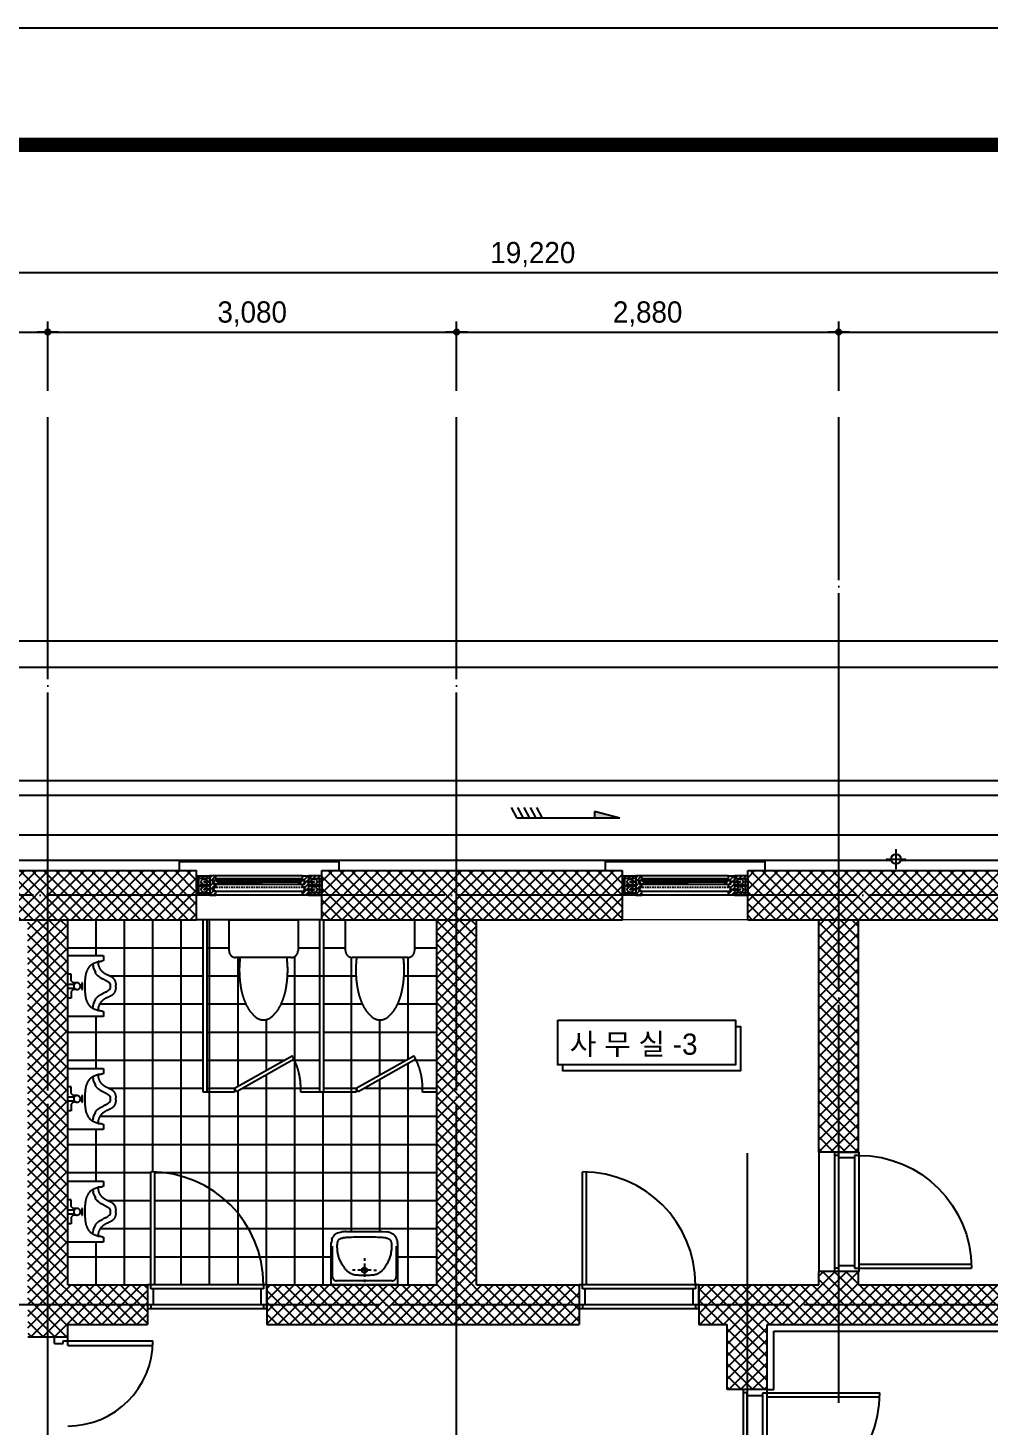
# Model space of a CAD drawing. Extents: x 25324 to 58964, y -129942 to -106182.
# Drawn here: x 39065 to 46308, y -116716 to -106182 of the extents above; entities that cross this region are included whole.
import ezdxf

# ---------------------------------------------------------------- set-up
doc = ezdxf.new("R2010")
doc.units = 0
doc.header["$LTSCALE"] = 50
doc.header["$MEASUREMENT"] = 0
doc.header["$PDMODE"] = 35
doc.header["$PDSIZE"] = -10
for name, pattern in [('CEN', [62, 60, -1, 0, -1]), ('HID50', [100, 70, -30]), ('HIDDEN', [0.375, 0.25, -0.125])]:
    doc.linetypes.add(name, pattern=pattern)
doc.layers.get('0').update_dxf_attribs({"linetype": 'CONTINUOUS'})
doc.layers.get('DEFPOINTS').update_dxf_attribs({"linetype": 'CONTINUOUS'})
for name, color, linetype in [('4', 4, 'CONTINUOUS'), ('9', 9, 'CONTINUOUS'), ('CEN', 1, 'CEN'), ('COR', 4, 'CONTINUOUS'), ('DIM', 7, 'CONTINUOUS'), ('ele-3', 6, 'CONTINUOUS'), ('h', 5, 'CONTINUOUS'), ('ha', 30, 'CONTINUOUS'), ('HAT', 5, 'CONTINUOUS'), ('HATCH', 5, 'CONTINUOUS'), ('hid', 5, 'HIDDEN'), ('SYM', 7, 'CONTINUOUS'), ('W-1', 3, 'CONTINUOUS'), ('W-2', 2, 'CONTINUOUS'), ('WAL', 3, 'CONTINUOUS'), ('WID', 4, 'CONTINUOUS'), ('점선', 6, 'HID50')]:
    doc.layers.add(name, color=color, linetype=linetype)
doc.layers.add('입면파란선', color=4, linetype='CONTINUOUS', lineweight=20)
doc.styles.add('GHS', font='HYWULM_0.TTF')
doc.styles.add('현창', font='HYWULM_0.TTF')
doc.dimstyles.new('STANDARD$0', dxfattribs={"dimscale": 30, "dimtxt": 3, "dimasz": 1, "dimexe": 2, "dimexo": 5, "dimgap": 0.9, "dimtad": 1, "dimtoh": 1, "dimdec": 4, "dimzin": 0, "dimdsep": 46, "dimlunit": 6, "dimtxsty": 'GHS', "dimblk1": 'DIMDOT', "dimblk2": 'DIMDOT', "dimsah": 1, "dimcen": 0.09, "dimadec": 0, "dimazin": 0, "dimtfac": 1, "dimtdec": 4, "dimtofl": 0, "dimtmove": 2, "dimatfit": 3, "dimldrblk": 'DIMDOT', "dimfxl": 1, "dimtolj": 1, "dimtzin": 0, "dimarcsym": 0})
pattern_1 = [(45, (-46775.362, -37979.21), (-15.715448, 15.715448), [])]
pattern_2 = [(45, (-46720.362, -37979.21), (-15.715448, 15.715448), [])]
pattern_3 = [(45, (-43565.362, -37979.21), (-15.715448, 15.715448), [])]
pattern_4 = [(45, (-43510.362, -37979.21), (-15.715448, 15.715448), [])]
pattern_5 = [(45, (31444.07, 1087852.26), (-44.1941738, 44.1941738), []), (135, (31444.07, 1087852.26), (-44.1941738, -44.1941738), [])]

# ---------------------------------------------------------------- blocks, each defined once
blk = doc.blocks.new('20')
at = {"layer": 'COR', "linetype": 'Continuous', "const_width": 270}
blk.add_lwpolyline([(230424, -2398), (230424, -57398), (308324, -57398), (308324, -2398)], close=True, dxfattribs=at)
at = {"layer": 'HAT'}
blk.add_line((226424, -198), (310524, -198), dxfattribs=at)
blk = doc.blocks.new('AP2-D108')
for p, q in [((25, 90), (25, 940)), ((55, 90), (55, 939)), ((0, 90), (0, -90)), ((25, 90), (0, 90)), ((55, 90), (25, 90)), ((25, 59), (25, 90)), ((45, 59), (25, 59)), ((875, 59), (45, 59)), ((45, -61), (45, 59)), ((875, 90), (55, 90)), ((875, 59), (855, 59)), ((855, 59), (855, -61)), ((900, 90), (875, 90)), ((875, 90), (875, 59)), ((900, -90), (900, 90)), ((0, -90), (25, -90)), ((25, -61), (25, -90)), ((875, -61), (25, -61)), ((25, -90), (875, -90)), ((875, -61), (875, -90)), ((875, -90), (900, -90))]:
    blk.add_line(p, q)
blk.add_arc((25, 90), 850, 0, 90)
blk = doc.blocks.new('DIMDOT')
at = {"linetype": 'Continuous'}
blk.add_line((-2, 0), (2, 0), dxfattribs=at)
for radius in [0.5, 0.25]:
    blk.add_circle((0, 0), radius, dxfattribs=at)
blk = doc.blocks.new('*D12')
at = {"layer": 'DEFPOINTS', "color": 0}
for p in [(52480, -108025), (33260, -109116), (52480, -109116)]:
    blk.add_point(p, dxfattribs=at)
at = {"layer": 'SYM', "color": 211, "lineweight": -2}
for p, q in [((33260, -108916), (33260, -107945)), ((52480, -108916), (52480, -107945)), ((33300, -108025), (52440, -108025))]:
    blk.add_line(p, q, dxfattribs=at)
at = {"layer": 'SYM', "color": 211, "lineweight": -2, "xscale": 40, "yscale": 40, "zscale": 40, "rotation": 180}
blk.add_blockref('DIMDOT', (33260, -108025), dxfattribs=at)
at = {"layer": 'SYM', "color": 211, "lineweight": -2, "xscale": 40, "yscale": 40, "zscale": 40}
blk.add_blockref('DIMDOT', (52480, -108025), dxfattribs=at)
at = {"layer": 'SYM', "color": 0, "insert": (42870, -107889), "char_height": 160, "attachment_point": 5, "style": '현창'}
blk.add_mtext('\\A1;19,220', dxfattribs=at)
blk = doc.blocks.new('*D13')
at = {"layer": 'DEFPOINTS', "color": 0}
for p in [(39215, -108473), (33260, -109116), (39215, -109116)]:
    blk.add_point(p, dxfattribs=at)
at = {"layer": 'SYM', "color": 211, "lineweight": -2}
for p, q in [((33260, -108916), (33260, -108393)), ((39215, -108916), (39215, -108393)), ((33300, -108473), (39175, -108473))]:
    blk.add_line(p, q, dxfattribs=at)
at = {"layer": 'SYM', "color": 211, "lineweight": -2, "xscale": 40, "yscale": 40, "zscale": 40, "rotation": 180}
blk.add_blockref('DIMDOT', (33260, -108473), dxfattribs=at)
at = {"layer": 'SYM', "color": 211, "lineweight": -2, "xscale": 40, "yscale": 40, "zscale": 40}
blk.add_blockref('DIMDOT', (39215, -108473), dxfattribs=at)
at = {"layer": 'SYM', "color": 0, "insert": (36238, -108337), "char_height": 160, "attachment_point": 5, "style": '현창'}
blk.add_mtext('\\A1;5,955', dxfattribs=at)
blk = doc.blocks.new('*D14')
at = {"layer": 'DEFPOINTS', "color": 0}
for p in [(42295, -108473), (39215, -109116), (42295, -109116)]:
    blk.add_point(p, dxfattribs=at)
at = {"layer": 'SYM', "color": 211, "lineweight": -2}
for p, q in [((39215, -108916), (39215, -108393)), ((42295, -108916), (42295, -108393)), ((39255, -108473), (42255, -108473))]:
    blk.add_line(p, q, dxfattribs=at)
at = {"layer": 'SYM', "color": 211, "lineweight": -2, "xscale": 40, "yscale": 40, "zscale": 40, "rotation": 180}
blk.add_blockref('DIMDOT', (39215, -108473), dxfattribs=at)
at = {"layer": 'SYM', "color": 211, "lineweight": -2, "xscale": 40, "yscale": 40, "zscale": 40}
blk.add_blockref('DIMDOT', (42295, -108473), dxfattribs=at)
at = {"layer": 'SYM', "color": 0, "insert": (40755, -108337), "char_height": 160, "attachment_point": 5, "style": '현창'}
blk.add_mtext('\\A1;3,080', dxfattribs=at)
blk = doc.blocks.new('*D15')
at = {"layer": 'DEFPOINTS', "color": 0}
for p in [(45175, -108473), (42295, -109116), (45175, -109116)]:
    blk.add_point(p, dxfattribs=at)
at = {"layer": 'SYM', "color": 211, "lineweight": -2}
for p, q in [((42295, -108916), (42295, -108393)), ((45175, -108916), (45175, -108393)), ((42335, -108473), (45135, -108473))]:
    blk.add_line(p, q, dxfattribs=at)
at = {"layer": 'SYM', "color": 211, "lineweight": -2, "xscale": 40, "yscale": 40, "zscale": 40, "rotation": 180}
blk.add_blockref('DIMDOT', (42295, -108473), dxfattribs=at)
at = {"layer": 'SYM', "color": 211, "lineweight": -2, "xscale": 40, "yscale": 40, "zscale": 40}
blk.add_blockref('DIMDOT', (45175, -108473), dxfattribs=at)
at = {"layer": 'SYM', "color": 0, "insert": (43735, -108337), "char_height": 160, "attachment_point": 5, "style": '현창'}
blk.add_mtext('\\A1;2,880', dxfattribs=at)
blk = doc.blocks.new('*D16')
at = {"layer": 'DEFPOINTS', "color": 0}
for p in [(49435, -108473), (45175, -109116), (49435, -109116)]:
    blk.add_point(p, dxfattribs=at)
at = {"layer": 'SYM', "color": 211, "lineweight": -2}
for p, q in [((45175, -108916), (45175, -108393)), ((49435, -108916), (49435, -108393)), ((45215, -108473), (49395, -108473))]:
    blk.add_line(p, q, dxfattribs=at)
at = {"layer": 'SYM', "color": 211, "lineweight": -2, "xscale": 40, "yscale": 40, "zscale": 40, "rotation": 180}
blk.add_blockref('DIMDOT', (45175, -108473), dxfattribs=at)
at = {"layer": 'SYM', "color": 211, "lineweight": -2, "xscale": 40, "yscale": 40, "zscale": 40}
blk.add_blockref('DIMDOT', (49435, -108473), dxfattribs=at)
at = {"layer": 'SYM', "color": 0, "insert": (47305, -108337), "char_height": 160, "attachment_point": 5, "style": '현창'}
blk.add_mtext('\\A1;4,260', dxfattribs=at)
blk = doc.blocks.new('화살표')
at = {"layer": 'COR'}
blk.add_hatch(color=256, dxfattribs=at).paths.add_polyline_path([(8, 2), (246, 2), (246, 64)])
for p, q in [((8, 2), (246, 64)), ((8, 2), (977, 2)), ((246, 64), (246, 2)), ((737, 2), (789, 100)), ((797, 2), (849, 100)), ((857, 2), (909, 100)), ((917, 2), (969, 100)), ((977, 2), (1029, 100))]:
    blk.add_line(p, q, dxfattribs=at)
blk = doc.blocks.new('배수로화살표')
at = {"layer": 'DIM', "xscale": -1.600000000005821, "yscale": 1.600000000005821, "zscale": 1.6}
blk.add_blockref('화살표', (-6804, 3761), dxfattribs=at)
blk = doc.blocks.new('AP2-T208')
for p, q in [((-90, -25), (-90, 0)), ((-15, 0), (-15, -50)), ((15, 0), (15, -50)), ((90, -25), (90, 0)), ((-40, -25), (-90, -25)), ((-25, -40), (-40, -25)), ((-25, -65), (-25, -40)), ((-25, -105), (25, -105)), ((-25, -110), (-25, -105)), ((-10, -95), (-10, -105)), ((10, -95), (10, -105)), ((25, -40), (40, -25)), ((25, -65), (25, -40)), ((25, -105), (25, -110)), ((40, -25), (90, -25)), ((25, -110), (-25, -110))]:
    blk.add_line(p, q)
blk.add_lwpolyline([(0, 0), (-110, 0), (-230, 0), (-230, -135), (-230, -265, 0.198912), (-225, -270), (-215, -270), (-195, -270, 0.198912), (-190, -265, 0.157252), (-185, -230, -0.337547), (-80, -310, 0.389909), (0, -360, 0.389909), (80, -310, -0.337547), (185, -230, 0.157252), (190, -265, 0.198912), (195, -270), (215, -270), (225, -270, 0.198912), (230, -265), (230, -135), (230, 0), (110, 0)], format="xyb", close=True)
for points in [[(-185, -230, -0.019564), (-170, -190, -0.037775), (-155, -170, -0.078156), (-100, -140, -0.008472), (-75, -135, -0.029725), (0, -130, -0.029725), (75, -135, -0.008472), (100, -140, -0.078156), (155, -170, -0.037775), (170, -190, -0.019564), (185, -230, 0.157252)], [(-170, -190), (-149, -192, -0.042834), (-135, -195), (-102, -208, -0.069019), (-90, -215), (-76, -229, -0.043799), (-65, -245), (-56, -263, 0.020072), (-45, -285), (-35, -302, 0.027483), (-25, -315), (-18, -319, 0.080612), (0, -320)], [(170, -190), (149, -192, 0.042834), (135, -195), (102, -208, 0.069019), (90, -215), (76, -229, 0.043799), (65, -245), (56, -263, -0.020072), (45, -285), (35, -302, -0.027483), (25, -315), (18, -319, -0.080612), (0, -320)]]:
    blk.add_lwpolyline(points, format="xyb")
blk.add_circle((0, -70), 25)
blk = doc.blocks.new('AP2-T103')
for p, q in [((10, -290), (10, -60)), ((40, -30), (460, -30)), ((250, -40), (250, -20)), ((250, -160), (250, -60)), ((490, -60), (490, -290)), ((180, -110), (160, -110)), ((200, -110), (300, -110)), ((250, -200), (250, -180)), ((320, -110), (340, -110))]:
    blk.add_line(p, q)
blk.add_lwpolyline([(0, 0), (250, 0), (500, 0), (500, -200), (500, -310), (499, -319, -0.017137), (495, -340), (490, -355, -0.051673), (480, -370), (468, -381, -0.068121), (450, -390), (419, -398, -0.041311), (390, -400), (250, -400), (110, -400), (81, -398, -0.037715), (50, -390), (32, -381, -0.078319), (20, -370), (10, -355, -0.057553), (5, -340), (1, -319, -0.041311), (0, -310), (0, -200)], format="xyb", close=True)
blk.add_lwpolyline([(127, -358), (116, -358), (107, -357), (99, -356), (93, -355), (87, -354), (82, -352), (78, -351), (74, -350), (71, -349), (68, -347), (65, -346), (63, -345), (61, -344), (60, -342), (58, -341), (57, -339), (55, -338), (54, -336), (54, -334), (53, -332), (52, -331), (51, -329), (51, -327), (50, -325), (49, -323), (49, -321), (48, -319), (48, -317), (47, -315), (47, -313), (46, -311), (46, -309), (46, -307), (45, -305), (45, -302), (45, -299), (45, -296), (45, -292), (46, -288), (46, -283), (46, -278), (47, -272), (47, -266), (48, -259), (49, -252), (50, -245), (51, -237), (52, -230), (54, -222), (56, -215), (58, -208), (61, -200), (63, -192), (66, -185), (70, -178), (73, -170), (77, -163), (81, -155), (86, -148), (90, -141), (95, -134), (99, -128), (103, -122), (107, -117), (111, -112), (115, -108), (119, -104), (122, -101), (126, -98), (129, -95), (133, -93), (137, -90), (141, -88), (145, -85), (149, -83), (154, -80), (159, -78), (164, -76), (171, -75), (178, -73), (185, -72), (193, -71), (202, -71), (211, -70), (220, -70), (230, -70), (240, -70), (250, -70), (260, -70), (270, -70), (280, -70), (289, -70), (298, -71), (307, -71), (315, -72), (322, -73), (329, -75), (336, -76), (341, -78), (346, -80), (351, -83), (355, -85), (359, -88), (363, -90), (367, -93), (371, -95), (374, -98), (378, -101), (381, -104), (385, -108), (389, -112), (392, -117), (397, -122), (401, -128), (405, -134), (410, -141), (414, -148), (419, -155), (423, -163), (427, -170), (430, -178), (434, -185), (437, -192), (439, -200), (442, -207), (444, -214), (446, -220), (448, -227), (449, -233), (450, -239), (451, -244), (452, -250), (453, -255), (453, -260), (454, -265), (454, -270), (454, -275), (455, -280), (455, -285), (455, -289), (455, -294), (455, -298), (454, -302), (454, -306), (454, -309), (453, -312), (453, -315), (452, -317), (452, -319), (451, -321), (451, -323), (450, -325), (449, -327), (449, -329), (448, -331), (447, -332), (446, -334), (446, -336), (445, -338), (443, -339), (442, -341), (440, -342), (439, -344), (437, -345), (435, -346), (432, -347), (429, -349), (426, -350), (422, -351), (418, -352), (413, -354), (407, -355), (401, -356), (393, -357), (384, -358), (373, -358), (361, -359), (348, -359), (333, -360), (318, -360), (302, -360), (285, -360), (267, -360), (250, -360), (233, -360), (215, -360), (198, -360), (182, -360), (167, -360), (152, -359), (139, -359)], close=True)
blk.add_circle((250, -110), 20)
for centre, start, end in [((40, -60), 90, 180), ((460, -60), 0, 90)]:
    blk.add_arc(centre, 30, start, end)

msp = doc.modelspace()

# ---------------------------------------------------------------- hatches: boundary and pattern name
at = {"layer": '9'}
h = msp.add_hatch(dxfattribs=at)
h.set_pattern_fill('ANSI31', color=256, scale=7, angle=360, style=0)
h.set_pattern_definition([(45, (-46775.362, -37995.517), (-15.715448, 15.715448), [])])
h.paths.add_polyline_path([(40435.27082, -112571.55083), (40435.27082, -112589.55083), (40335.27082, -112589.55083), (40335.27082, -112571.55083)])
h = msp.add_hatch(dxfattribs=at)
h.set_pattern_fill('ANSI31', color=256, scale=7, angle=360, style=0)
h.set_pattern_definition(pattern_1)
h.paths.add_polyline_path([(40353.27082, -112589.55083), (40335.27082, -112589.55083), (40335.27082, -112698.55083), (40353.27082, -112698.55083)])
h = msp.add_hatch(dxfattribs=at)
h.set_pattern_fill('ANSI31', color=256, scale=7, angle=360, style=0)
h.set_pattern_definition([(45, (174102.565, -178283.623), (-15.7154482, 15.7154482), [])])
h.paths.add_polyline_path([(40465.27082, -112602.55083), (40480.27082, -112602.55083), (40480.27082, -112571.55083), (40465.27082, -112571.55083), (40435.27082, -112571.55083), (40435.27082, -112716.55083), (40480.27082, -112716.55083), (40480.27082, -112686.55083), (40465.27082, -112686.55083), (40465.27082, -112656.55083), (40480.27082, -112656.55083), (40480.27082, -112632.55083), (40465.27082, -112632.55083)])
h = msp.add_hatch(dxfattribs=at)
h.set_pattern_fill('ANSI31', color=256, scale=7, angle=270, style=0)
h.set_pattern_definition([(315, (113896.52, -23585.966), (15.715448, 15.715448), [])])
h.paths.add_polyline_path([(40501.27082, -112617.55083), (40510.27082, -112617.55083), (40510.27082, -112632.55083), (40465.27082, -112632.55083), (40465.27082, -112602.55083), (40501.27082, -112602.55083), (40501.27082, -112609.55083), (40501.27082, -112612.55083)])
h = msp.add_hatch(dxfattribs=at)
h.set_pattern_fill('ANSI31', color=256, scale=7, angle=360, style=0)
h.set_pattern_definition([(225, (10480.252, -177208.034), (15.715448, -15.715448), [])])
h.paths.add_polyline_path([(40798.77082, -112607.55083), (40816.77082, -112607.55083), (40822.77082, -112610.05083), (40822.77082, -112612.55083), (40815.77082, -112612.55083), (40815.77082, -112617.55083), (40822.77082, -112617.55083), (40822.77082, -112627.55083), (40792.77082, -112627.55083), (40792.77082, -112617.55083), (40799.77082, -112617.55083), (40799.77082, -112612.55083), (40792.77082, -112612.55083), (40792.77082, -112610.05083)])
h = msp.add_hatch(dxfattribs=at)
h.set_pattern_fill('ANSI31', color=256, scale=7, angle=270, style=0)
h.set_pattern_definition([(225, (-32280.978, -23585.966), (-15.715448, 15.715448), [])])
h.paths.add_polyline_path([(41114.27082, -112617.55083), (41105.27082, -112617.55083), (41105.27082, -112632.55083), (41150.27082, -112632.55083), (41150.27082, -112602.55083), (41114.27082, -112602.55083), (41114.27082, -112609.55083), (41114.27082, -112612.55083)])
h = msp.add_hatch(dxfattribs=at)
h.set_pattern_fill('ANSI31', color=256, scale=7, angle=360, style=0)
h.set_pattern_definition([(45, (173887.565, -178283.623), (-15.7154482, 15.7154482), [])])
h.paths.add_polyline_path([(41150.27082, -112602.55083), (41135.27082, -112602.55083), (41135.27082, -112571.55083), (41150.27082, -112571.55083), (41180.27082, -112571.55083), (41180.27082, -112716.55083), (41135.27082, -112716.55083), (41135.27082, -112686.55083), (41150.27082, -112686.55083), (41150.27082, -112656.55083), (41135.27082, -112656.55083), (41135.27082, -112632.55083), (41150.27082, -112632.55083)])
h = msp.add_hatch(dxfattribs=at)
h.set_pattern_fill('ANSI31', color=256, scale=7, angle=360, style=0)
h.set_pattern_definition([(45, (-46720.362, -37995.517), (-15.715448, 15.715448), [])])
h.paths.add_polyline_path([(41180.27082, -112571.55083), (41180.27082, -112589.55083), (41280.27082, -112589.55083), (41280.27082, -112571.55083)])
h = msp.add_hatch(dxfattribs=at)
h.set_pattern_fill('ANSI31', color=256, scale=7, angle=360, style=0)
h.set_pattern_definition(pattern_2)
h.paths.add_polyline_path([(41262.27082, -112589.55083), (41280.27082, -112589.55083), (41280.27082, -112698.55083), (41262.27082, -112698.55083)])
h = msp.add_hatch(dxfattribs=at)
h.set_pattern_fill('ANSI31', color=256, scale=7, angle=360, style=0)
h.set_pattern_definition([(45, (-43565.362, -37995.517), (-15.715448, 15.715448), [])])
h.paths.add_polyline_path([(43645.27082, -112571.55083), (43645.27082, -112589.55083), (43545.27082, -112589.55083), (43545.27082, -112571.55083)])
h = msp.add_hatch(dxfattribs=at)
h.set_pattern_fill('ANSI31', color=256, scale=7, angle=360, style=0)
h.set_pattern_definition(pattern_3)
h.paths.add_polyline_path([(43563.27082, -112589.55083), (43545.27082, -112589.55083), (43545.27082, -112698.55083), (43563.27082, -112698.55083)])
h = msp.add_hatch(dxfattribs=at)
h.set_pattern_fill('ANSI31', color=256, scale=7, angle=360, style=0)
h.set_pattern_definition([(45, (177312.565, -178283.623), (-15.7154482, 15.7154482), [])])
h.paths.add_polyline_path([(43675.27082, -112602.55083), (43690.27082, -112602.55083), (43690.27082, -112571.55083), (43675.27082, -112571.55083), (43645.27082, -112571.55083), (43645.27082, -112716.55083), (43690.27082, -112716.55083), (43690.27082, -112686.55083), (43675.27082, -112686.55083), (43675.27082, -112656.55083), (43690.27082, -112656.55083), (43690.27082, -112632.55083), (43675.27082, -112632.55083)])
h = msp.add_hatch(dxfattribs=at)
h.set_pattern_fill('ANSI31', color=256, scale=7, angle=270, style=0)
h.set_pattern_definition([(315, (117106.52, -23585.966), (15.715448, 15.715448), [])])
h.paths.add_polyline_path([(43711.27082, -112617.55083), (43720.27082, -112617.55083), (43720.27082, -112632.55083), (43675.27082, -112632.55083), (43675.27082, -112602.55083), (43711.27082, -112602.55083), (43711.27082, -112609.55083), (43711.27082, -112612.55083)])
h = msp.add_hatch(dxfattribs=at)
h.set_pattern_fill('ANSI31', color=256, scale=7, angle=360, style=0)
h.set_pattern_definition([(225, (13690.252, -177208.034), (15.715448, -15.715448), [])])
h.paths.add_polyline_path([(44008.77082, -112607.55083), (44026.77082, -112607.55083), (44032.77082, -112610.05083), (44032.77082, -112612.55083), (44025.77082, -112612.55083), (44025.77082, -112617.55083), (44032.77082, -112617.55083), (44032.77082, -112627.55083), (44002.77082, -112627.55083), (44002.77082, -112617.55083), (44009.77082, -112617.55083), (44009.77082, -112612.55083), (44002.77082, -112612.55083), (44002.77082, -112610.05083)])
h = msp.add_hatch(dxfattribs=at)
h.set_pattern_fill('ANSI31', color=256, scale=7, angle=270, style=0)
h.set_pattern_definition([(225, (-29070.978, -23585.966), (-15.715448, 15.715448), [])])
h.paths.add_polyline_path([(44324.27082, -112617.55083), (44315.27082, -112617.55083), (44315.27082, -112632.55083), (44360.27082, -112632.55083), (44360.27082, -112602.55083), (44324.27082, -112602.55083), (44324.27082, -112609.55083), (44324.27082, -112612.55083)])
h = msp.add_hatch(dxfattribs=at)
h.set_pattern_fill('ANSI31', color=256, scale=7, angle=360, style=0)
h.set_pattern_definition([(45, (177097.565, -178283.623), (-15.7154482, 15.7154482), [])])
h.paths.add_polyline_path([(44360.27082, -112602.55083), (44345.27082, -112602.55083), (44345.27082, -112571.55083), (44360.27082, -112571.55083), (44390.27082, -112571.55083), (44390.27082, -112716.55083), (44345.27082, -112716.55083), (44345.27082, -112686.55083), (44360.27082, -112686.55083), (44360.27082, -112656.55083), (44345.27082, -112656.55083), (44345.27082, -112632.55083), (44360.27082, -112632.55083)])
h = msp.add_hatch(dxfattribs=at)
h.set_pattern_fill('ANSI31', color=256, scale=7, angle=360, style=0)
h.set_pattern_definition([(45, (-43510.362, -37995.517), (-15.715448, 15.715448), [])])
h.paths.add_polyline_path([(44390.27082, -112571.55083), (44390.27082, -112589.55083), (44490.27082, -112589.55083), (44490.27082, -112571.55083)])
h = msp.add_hatch(dxfattribs=at)
h.set_pattern_fill('ANSI31', color=256, scale=7, angle=360, style=0)
h.set_pattern_definition(pattern_4)
h.paths.add_polyline_path([(44472.27082, -112589.55083), (44490.27082, -112589.55083), (44490.27082, -112698.55083), (44472.27082, -112698.55083)])
h = msp.add_hatch(dxfattribs=at)
h.set_pattern_fill('ANSI31', color=256, scale=7, angle=360, style=0)
h.set_pattern_definition([(45, (-46775.362, -38122.517), (-15.715448, 15.715448), [])])
h.paths.add_polyline_path([(40435.27082, -112698.55083), (40435.27082, -112716.55083), (40335.27082, -112716.55083), (40335.27082, -112698.55083)])
h = msp.add_hatch(dxfattribs=at)
h.set_pattern_fill('ANSI31', color=256, scale=7, angle=360, style=0)
h.set_pattern_definition(pattern_1)
h.paths.add_polyline_path([(40363.27082, -112639.55083), (40363.27082, -112649.55083), (40425.27082, -112649.55083), (40425.27082, -112639.55083)])
h = msp.add_hatch(dxfattribs=at)
h.set_pattern_fill('ANSI31', color=256, scale=7, angle=360, style=0)
h.set_pattern_definition([(45, (-46720.362, -38122.517), (-15.715448, 15.715448), [])])
h.paths.add_polyline_path([(41180.27082, -112698.55083), (41180.27082, -112716.55083), (41280.27082, -112716.55083), (41280.27082, -112698.55083)])
h = msp.add_hatch(dxfattribs=at)
h.set_pattern_fill('ANSI31', color=256, scale=7, angle=360, style=0)
h.set_pattern_definition(pattern_2)
h.paths.add_polyline_path([(41252.27082, -112639.55083), (41252.27082, -112649.55083), (41190.27082, -112649.55083), (41190.27082, -112639.55083)])
h = msp.add_hatch(dxfattribs=at)
h.set_pattern_fill('ANSI31', color=256, scale=7, angle=360, style=0)
h.set_pattern_definition([(45, (-43565.362, -38122.517), (-15.715448, 15.715448), [])])
h.paths.add_polyline_path([(43645.27082, -112698.55083), (43645.27082, -112716.55083), (43545.27082, -112716.55083), (43545.27082, -112698.55083)])
h = msp.add_hatch(dxfattribs=at)
h.set_pattern_fill('ANSI31', color=256, scale=7, angle=360, style=0)
h.set_pattern_definition(pattern_3)
h.paths.add_polyline_path([(43573.27082, -112639.55083), (43573.27082, -112649.55083), (43635.27082, -112649.55083), (43635.27082, -112639.55083)])
h = msp.add_hatch(dxfattribs=at)
h.set_pattern_fill('ANSI31', color=256, scale=7, angle=360, style=0)
h.set_pattern_definition([(45, (-43510.362, -38122.517), (-15.715448, 15.715448), [])])
h.paths.add_polyline_path([(44390.27082, -112698.55083), (44390.27082, -112716.55083), (44490.27082, -112716.55083), (44490.27082, -112698.55083)])
h = msp.add_hatch(dxfattribs=at)
h.set_pattern_fill('ANSI31', color=256, scale=7, angle=360, style=0)
h.set_pattern_definition(pattern_4)
h.paths.add_polyline_path([(44462.27082, -112639.55083), (44462.27082, -112649.55083), (44400.27082, -112649.55083), (44400.27082, -112639.55083)])
at = {"layer": 'h'}
h = msp.add_hatch(dxfattribs=at)
h.set_pattern_fill('ANSI37', color=256, scale=500, style=0)
h.set_pattern_definition(pattern_5)
h.paths.add_polyline_path([(43545.27082, -112716.55083), (42295.27082, -112716.55083), (42295.27082, -112901.55083), (43545.27082, -112901.55083)])
h.paths.add_polyline_path([(43545.27082, -112589.55083), (43545.27082, -112571.55083), (43545.27082, -112531.55083), (42295.27082, -112531.55083), (42295.27082, -112716.55083), (43545.27082, -112716.55083), (43545.27082, -112698.55083)])
h.paths.add_polyline_path([(42295.27082, -112531.55083), (41280.27082, -112531.55083), (41280.27082, -112716.55083), (42295.27082, -112716.55083)])
h.paths.add_polyline_path([(42295.27082, -112716.55083), (41280.27082, -112716.55083), (41280.27082, -112901.55083), (42295.27082, -112901.55083)])
h = msp.add_hatch(dxfattribs=at)
h.set_pattern_fill('ANSI37', color=256, scale=500, style=0)
h.set_pattern_definition(pattern_5)
h.paths.add_polyline_path([(47780.27082, -112589.55083), (47780.27082, -112571.55083), (47780.27082, -112531.55083), (45175.27082, -112531.55083), (45175.27082, -112716.55083), (47780.27082, -112716.55083), (47780.27082, -112698.55083)])
h.paths.add_polyline_path([(45175.27082, -112531.55083), (44490.27082, -112531.55083), (44490.27082, -112716.55083), (45175.27082, -112716.55083)])
h.paths.add_polyline_path([(45175.27082, -112716.55083), (44490.27082, -112716.55083), (44490.27082, -112901.55083), (45175.27082, -112901.55083)])
h.paths.add_polyline_path([(47780.27082, -112716.55083), (45175.27082, -112716.55083), (45175.27082, -112901.55083), (47780.27082, -112901.55083)])
h = msp.add_hatch(dxfattribs=at)
h.set_pattern_fill('ANSI37', color=256, scale=500, style=0)
h.set_pattern_definition(pattern_5)
h.paths.add_polyline_path([(39365.27082, -112901.55083), (39215.27082, -112901.55083), (39215.27082, -115801.55083), (39965.27082, -115801.55083), (39965.27082, -115651.55083), (39365.27082, -115651.55083)])
h.paths.add_polyline_path([(39215.27082, -112901.55083), (39065.27082, -112901.55083), (39065.27082, -115801.55083), (39215.27082, -115801.55083)])
h.paths.add_polyline_path([(39965.27082, -115801.55083), (39215.27082, -115801.55083), (39215.27082, -116045.55786), (39365.27082, -116045.55786), (39365.27082, -115951.55083), (39965.27082, -115951.55083)])
h.paths.add_polyline_path([(39215.27082, -115801.55083), (39065.27082, -115801.55083), (39065.27082, -116045.55786), (39215.27082, -116045.55786)])
h = msp.add_hatch(dxfattribs=at)
h.set_pattern_fill('ANSI37', color=256, scale=500, style=0)
h.set_pattern_definition(pattern_5)
h.paths.add_polyline_path([(42295.27082, -115801.55083), (40865.27082, -115801.55083), (40865.27082, -115951.55083), (42295.27082, -115951.55083)])
h.paths.add_polyline_path([(42295.27082, -112901.55083), (42145.27082, -112901.55083), (42145.27082, -115651.55083), (40865.27082, -115651.55083), (40865.27082, -115801.55083), (42295.27082, -115801.55083)])
h.paths.add_polyline_path([(43220.27082, -115801.55083), (42295.27082, -115801.55083), (42295.27082, -115951.55083), (43220.27082, -115951.55083)])
h.paths.add_polyline_path([(43220.27082, -115651.55083), (42445.27082, -115651.55083), (42445.27082, -112901.55083), (42295.27082, -112901.55083), (42295.27082, -115801.55083), (43220.27082, -115801.55083)])
h = msp.add_hatch(dxfattribs=at)
h.set_pattern_fill('ANSI37', color=256, scale=500, style=0)
h.set_pattern_definition(pattern_5)
h.paths.add_polyline_path([(49955.27082, -112901.55083), (49435.27082, -112901.55083), (49435.27082, -115801.55083), (49750.27082, -115801.55083), (49750.27082, -115651.55083), (49585.27082, -115651.55083), (49585.27082, -113271.55083), (49955.27082, -113271.55083)])
h.paths.add_polyline_path([(49435.27082, -112901.55083), (49285.27082, -112901.55083), (49285.27082, -115651.55083), (45325.27082, -115651.55083), (45325.27082, -115551.55083), (45175.27082, -115551.55083), (45175.27082, -115801.55083), (49435.27082, -115801.55083)])
h.paths.add_polyline_path([(49750.27082, -115801.55083), (49435.27082, -115801.55083), (49435.27082, -115951.55083), (49750.27082, -115951.55083)])
h.paths.add_polyline_path([(49435.27082, -115801.55083), (45175.27082, -115801.55083), (45175.27082, -115951.55083), (49435.27082, -115951.55083)])
h.paths.add_polyline_path([(45175.27082, -115801.55083), (44485.27082, -115801.55083), (44485.27082, -116441.55083), (44635.27082, -116441.55083), (44635.27082, -115951.55083), (45175.27082, -115951.55083)])
h.paths.add_polyline_path([(45175.27082, -115551.55083), (45025.27082, -115551.55083), (45025.27082, -115651.55083), (44485.27082, -115651.55083), (44485.27082, -115801.55083), (45175.27082, -115801.55083)])
h.paths.add_polyline_path([(44485.27082, -115651.55083), (44120.27082, -115651.55083), (44120.27082, -115801.55083), (44485.27082, -115801.55083)])
h.paths.add_polyline_path([(44485.27082, -115801.55083), (44120.27082, -115801.55083), (44120.27082, -115951.55083), (44335.27082, -115951.55083), (44335.27082, -116441.55083), (44485.27082, -116441.55083)])
h = msp.add_hatch(dxfattribs=at)
h.set_pattern_fill('ANSI37', color=256, scale=20, style=0)
h.set_pattern_definition([(45, (140451.55, -233851.844), (-44.90128, 44.90128), []), (135, (140451.55, -233851.844), (-44.90128, -44.90128), [])])
h.paths.add_polyline_path([(45325.27082, -112901.55083), (45025.27082, -112901.55083), (45025.27082, -114651.55083), (45325.27082, -114651.55083)])
at = {"layer": 'HATCH'}
h = msp.add_hatch(dxfattribs=at)
h.set_pattern_fill('ANSI37', color=256, scale=20, style=0)
h.set_pattern_definition([(45, (-190782.274, 522173.816), (-44.9012806, 44.9012806), []), (135, (-190782.274, 522173.816), (-44.9012806, -44.9012806), [])])
h.paths.add_polyline_path([(39215.27082, -112531.55083), (38915.27082, -112531.55083), (38915.27082, -112716.55083), (39215.27082, -112716.55083)])
h.paths.add_polyline_path([(40335.27082, -112589.55083), (40335.27082, -112571.55083), (40335.27082, -112531.55083), (39215.27082, -112531.55083), (39215.27082, -112716.55083), (40335.27082, -112716.55083), (40335.27082, -112698.55083)])
h.paths.add_polyline_path([(40335.27082, -112716.55083), (39215.27082, -112716.55083), (39215.27082, -112901.55083), (40335.27082, -112901.55083)])
h.paths.add_polyline_path([(39215.27082, -112716.55083), (38915.27082, -112716.55083), (38915.27082, -112901.55083), (39215.27082, -112901.55083)])

# ---------------------------------------------------------------- linework, layer by layer
for p, q in [((41280.27082, -112691.85812), (41280.27082, -112698.55083)), ((44490.27082, -112691.85812), (44490.27082, -112698.55083))]:
    msp.add_line(p, q)
for points in [[(40510.27082, -112612.55083), (40501.27082, -112612.55083), (40501.27082, -112602.55083)], [(41105.27082, -112612.55083), (41114.27082, -112612.55083), (41114.27082, -112602.55083)], [(43720.27082, -112612.55083), (43711.27082, -112612.55083), (43711.27082, -112602.55083)], [(44315.27082, -112612.55083), (44324.27082, -112612.55083), (44324.27082, -112602.55083)]]:
    msp.add_lwpolyline(points, close=True)
for centre in [(40394.27082, -112615.54051), (41221.27082, -112615.54051), (43604.27082, -112615.54051), (44431.27082, -112615.54051), (40394.27082, -112673.56114), (41221.27082, -112673.56114), (43604.27082, -112673.56114), (44431.27082, -112673.56114)]:
    msp.add_circle(centre, 22.5)
for centre, start, end in [((40465.27082, -112615.54051), 270, 90), ((41150.27082, -112615.54051), 90, 270), ((43675.27082, -112615.54051), 270, 90), ((44360.27082, -112615.54051), 90, 270), ((40465.27082, -112673.56114), 270, 90), ((41150.27082, -112673.56114), 90, 270), ((43675.27082, -112673.56114), 270, 90), ((44360.27082, -112673.56114), 90, 270)]:
    msp.add_arc(centre, 5, start, end)
at = {"layer": '4'}
for p, q in [((41135.27082, -112571.55083), (40480.27082, -112571.55083)), ((44345.27082, -112571.55083), (43690.27082, -112571.55083)), ((41135.27082, -112716.55083), (40480.27082, -112716.55083)), ((44345.27082, -112716.55083), (43690.27082, -112716.55083))]:
    msp.add_line(p, q, dxfattribs=at)
at = {"layer": '9'}
for p, q in [((40480.27082, -112590.55083), (41135.27082, -112590.55083)), ((40501.27082, -112602.55083), (41135.27082, -112602.55083)), ((43690.27082, -112590.55083), (44345.27082, -112590.55083)), ((43711.27082, -112602.55083), (44345.27082, -112602.55083)), ((40465.27082, -112632.55083), (41150.27082, -112632.55083)), ((40480.27082, -112686.55083), (41143.27082, -112686.55083)), ((43675.27082, -112632.55083), (44360.27082, -112632.55083)), ((43690.27082, -112686.55083), (44353.27082, -112686.55083))]:
    msp.add_line(p, q, dxfattribs=at)
for points in [[(40799.77082, -112617.55083), (40799.77082, -112612.55083), (40501.27082, -112612.55083), (40501.27082, -112617.55083)], [(40815.77082, -112617.55083), (40815.77082, -112612.55083), (41114.27082, -112612.55083), (41114.27082, -112617.55083)], [(44009.77082, -112617.55083), (44009.77082, -112612.55083), (43711.27082, -112612.55083), (43711.27082, -112617.55083)], [(44025.77082, -112617.55083), (44025.77082, -112612.55083), (44324.27082, -112612.55083), (44324.27082, -112617.55083)]]:
    msp.add_lwpolyline(points, close=True, dxfattribs=at)
at = {"layer": 'CEN'}
for p, q in [((39215.27082, -123488.85355), (39215.27082, -109115.62715)), ((42295.27082, -123488.85355), (42295.27082, -109115.62715)), ((45175.27082, -116541.66463), (45175.27082, -109115.62715)), ((45606.60717, -112369.05083), (45606.60717, -112519.05083)), ((45531.60717, -112444.05083), (45681.60717, -112444.05083)), ((54606.54594, -112716.55083), (31130.66025, -112716.55083)), ((44485.27082, -114659.63358), (44485.27082, -123488.85355)), ((38712.21729, -115801.55083), (54606.54594, -115801.55083))]:
    msp.add_line(p, q, dxfattribs=at)
at = {"layer": 'ele-3'}
for points in [[(40207.69126, -112531.55083), (40207.69126, -112461.55083), (41407.69126, -112461.55083), (41407.69126, -112531.55083)], [(43417.69126, -112531.63038), (43417.69126, -112461.63038), (44617.69126, -112461.63038), (44617.69126, -112531.63038)]]:
    msp.add_lwpolyline(points, dxfattribs=at)
at = {"layer": 'h'}
for p, q in [((39579.11697, -113171.55083), (39579.11697, -112901.55083)), ((39792.96312, -115651.55083), (39792.96312, -112901.55083)), ((40006.80928, -114801.71174), (40006.80928, -112901.55083)), ((40220.65543, -115651.55083), (40220.65543, -112901.55083)), ((41280.27082, -112901.55083), (40335.27082, -112901.55083)), ((40385.27082, -114171.55083), (40385.27082, -112901.55083)), ((40434.50158, -115651.55083), (40434.50158, -112901.55083)), ((41265.27082, -114171.55083), (41265.27082, -112901.55083)), ((41295.27082, -114171.55083), (41295.27082, -112901.55083)), ((39365.27082, -113113.08929), (40385.27082, -113113.08929)), ((40415.27082, -113113.08929), (40580.27082, -113113.08929)), ((41100.27082, -113113.08929), (41265.27082, -113113.08929)), ((41295.27082, -113113.08929), (41458.19017, -113113.08929)), ((41978.19017, -113113.08929), (42145.27082, -113113.08929)), ((40648.34774, -114156.16269), (40648.34774, -113185.74648)), ((41076.04005, -115651.55083), (41076.04005, -113178.59443)), ((41503.73235, -115251.55083), (41503.73235, -113185.54736)), ((41931.42466, -113949.76255), (41931.42466, -113185.64175)), ((39684.08933, -113324.62775), (40385.27082, -113324.62775)), ((40415.27082, -113324.62775), (40659.17781, -113324.62775)), ((41021.36382, -113324.62775), (41537.09716, -113324.62775)), ((41899.28318, -113324.62775), (42145.27082, -113324.62775)), ((39607.62676, -113536.16621), (40385.27082, -113536.16621)), ((40415.27082, -113536.16621), (40706.73071, -113536.16621)), ((40973.81092, -113536.16621), (41265.27082, -113536.16621)), ((41295.27082, -113536.16621), (41584.65007, -113536.16621)), ((41851.73028, -113536.16621), (42145.27082, -113536.16621)), ((39579.11697, -114021.55083), (39579.11697, -113631.55083)), ((40862.19389, -114035.29312), (40862.19389, -113653.17302)), ((41717.57851, -114070.63212), (41717.57851, -113655.7445)), ((39365.27082, -113747.70467), (40385.27082, -113747.70467)), ((40415.27082, -113747.70467), (41265.27082, -113747.70467)), ((41295.27082, -113747.70467), (42145.27082, -113747.70467)), ((39365.27082, -113959.24313), (40385.27082, -113959.24313)), ((40415.27082, -113959.24313), (40996.74387, -113959.24313)), ((41057.71238, -113959.24313), (41265.27082, -113959.24313)), ((41295.27082, -113959.24313), (41914.65133, -113959.24313)), ((41975.61984, -113959.24313), (42145.27082, -113959.24313)), ((40862.19389, -115651.55083), (40862.19389, -114069.75359)), ((41931.42466, -115651.55083), (41931.42466, -113984.22302)), ((39672.60939, -114170.7816), (40385.27082, -114170.7816)), ((40415.27082, -114170.7816), (40622.48351, -114170.7816)), ((40648.34774, -115651.55083), (40648.34774, -114190.62315)), ((40683.45203, -114170.7816), (41265.27082, -114170.7816)), ((41295.27082, -114170.7816), (41540.39097, -114170.7816)), ((41601.35949, -114170.7816), (42145.27082, -114170.7816)), ((41717.57851, -115251.55083), (41717.57851, -114105.09258)), ((41289.8862, -115651.55083), (41289.8862, -114201.55083)), ((39609.73346, -114382.32006), (42145.27082, -114382.32006)), ((39579.11697, -114871.55083), (39579.11697, -114481.55083)), ((39365.27082, -114593.85852), (42145.27082, -114593.85852)), ((45025.27082, -114651.55083), (45025.27082, -115551.55083)), ((39365.27082, -114805.39698), (39990.27082, -114805.39698)), ((40020.27082, -114805.39698), (42145.27082, -114805.39698)), ((39661.94556, -115016.93544), (39990.27082, -115016.93544)), ((40020.27082, -115016.93544), (42145.27082, -115016.93544)), ((39612.04866, -115228.4739), (39990.27082, -115228.4739)), ((40020.27082, -115228.4739), (42145.27082, -115228.4739)), ((39579.11697, -115651.55083), (39579.11697, -115331.55083)), ((39365.27082, -115440.01237), (39990.27082, -115440.01237)), ((40020.27082, -115440.01237), (41350.65724, -115440.01237)), ((41849.20426, -115440.01237), (42145.27082, -115440.01237))]:
    msp.add_line(p, q, dxfattribs=at)
msp.add_lwpolyline([(44397.31419, -113704.84463), (44433.85772, -113704.84463), (44433.85772, -114039.76425), (43095.23736, -114039.76425), (43095.23736, -113993.49643)], dxfattribs=at)
at = {"layer": 'ha'}
for p, q in [((32395.27082, -111851.55083), (53125.27082, -111851.55083)), ((32505.27082, -111961.55083), (55555.27082, -111961.55083)), ((32805.27082, -112261.55083), (52905.27082, -112261.55083)), ((44685.27082, -116001.55083), (49750.27082, -116001.55083)), ((44685.27082, -116441.55083), (44685.27082, -116001.55083)), ((44635.27082, -116441.55083), (44685.27082, -116441.55083))]:
    msp.add_line(p, q, dxfattribs=at)
for points in [[(37603.21293, -112451.55083), (45569.86482, -112451.55083)], [(45643.34951, -112451.55083), (51851.9669, -112451.55083)]]:
    msp.add_lwpolyline(points, dxfattribs=at)
at = {"layer": 'hid'}
for p, q in [((40465.27082, -112612.54051), (40394.27082, -112612.54051)), ((40465.27082, -112618.54051), (40394.27082, -112618.54051)), ((40465.27082, -112670.56114), (40394.27082, -112670.56114)), ((40465.27082, -112676.56114), (40394.27082, -112676.56114)), ((40465.27082, -112656.55083), (41150.27082, -112656.55083)), ((41150.27082, -112612.54051), (41221.27082, -112612.54051)), ((41150.27082, -112618.54051), (41221.27082, -112618.54051)), ((41150.27082, -112670.56114), (41221.27082, -112670.56114)), ((41150.27082, -112676.56114), (41221.27082, -112676.56114)), ((43675.27082, -112612.54051), (43604.27082, -112612.54051)), ((43675.27082, -112618.54051), (43604.27082, -112618.54051)), ((43675.27082, -112670.56114), (43604.27082, -112670.56114)), ((43675.27082, -112676.56114), (43604.27082, -112676.56114)), ((43675.27082, -112656.55083), (44360.27082, -112656.55083)), ((44360.27082, -112612.54051), (44431.27082, -112612.54051)), ((44360.27082, -112618.54051), (44431.27082, -112618.54051)), ((44360.27082, -112670.56114), (44431.27082, -112670.56114)), ((44360.27082, -112676.56114), (44431.27082, -112676.56114))]:
    msp.add_line(p, q, dxfattribs=at)
for centre, start, end in [((40394.27082, -112615.54051), 90, 270), ((40394.27082, -112673.56114), 90, 270), ((41221.27082, -112615.54051), 270, 90), ((41221.27082, -112673.56114), 270, 90), ((43604.27082, -112615.54051), 90, 270), ((43604.27082, -112673.56114), 90, 270), ((44431.27082, -112615.54051), 270, 90), ((44431.27082, -112673.56114), 270, 90)]:
    msp.add_arc(centre, 3, start, end, dxfattribs=at)
at = {"layer": 'W-1'}
for p, q in [((39365.27082, -115651.55083), (39365.27082, -112901.55083)), ((42145.27082, -115651.55083), (42145.27082, -112901.55083)), ((42445.27082, -115651.55083), (42445.27082, -112901.55083)), ((45025.27082, -114651.55083), (45025.27082, -112901.55083)), ((45325.27082, -114651.55083), (45325.27082, -112901.55083)), ((45325.27082, -114651.55083), (45025.27082, -114651.55083)), ((45025.27082, -115651.55083), (45025.27082, -115551.55083)), ((45325.27082, -115551.55083), (45025.27082, -115551.55083)), ((45325.27082, -115651.55083), (45325.27082, -115551.55083)), ((39365.27082, -115651.55083), (39965.27082, -115651.55083)), ((39965.27082, -115651.55083), (39965.27082, -115951.55083)), ((40865.27082, -115651.55083), (40865.27082, -115951.55083)), ((40865.27082, -115651.55083), (42145.27082, -115651.55083)), ((42445.27082, -115651.55083), (43220.27082, -115651.55083)), ((43220.27082, -115651.55083), (43220.27082, -115951.55083)), ((44120.27082, -115651.55083), (44120.27082, -115951.55083)), ((44120.27082, -115651.55083), (45025.27082, -115651.55083)), ((45325.27082, -115651.55083), (49285.27082, -115651.55083)), ((39365.27082, -115951.55083), (39965.27082, -115951.55083)), ((39365.27082, -116045.55786), (39365.27082, -115951.55083)), ((40865.27082, -115951.55083), (43220.27082, -115951.55083)), ((44120.27082, -115951.55083), (44335.27082, -115951.55083)), ((44335.27082, -116441.55083), (44335.27082, -115951.55083)), ((44635.27082, -115951.55083), (49750.27082, -115951.55083)), ((44635.27082, -116441.55083), (44635.27082, -115951.55083)), ((39365.27082, -116045.55786), (39065.27082, -116045.55786)), ((44635.27082, -116441.55083), (44335.27082, -116441.55083))]:
    msp.add_line(p, q, dxfattribs=at)
at = {"layer": 'W-2'}
for p, q in [((40335.27082, -112901.55083), (40335.27082, -112531.55083)), ((41280.27082, -112901.55083), (41280.27082, -112531.55083)), ((43545.27082, -112901.55083), (43545.27082, -112531.55083)), ((44490.27082, -112901.55083), (44490.27082, -112531.55083))]:
    msp.add_line(p, q, dxfattribs=at)
for points in [[(38915.27082, -112531.55083), (40335.27082, -112531.55083)], [(41280.27082, -112531.55083), (43545.27082, -112531.55083)], [(44490.27082, -112531.55083), (47780.27082, -112531.55083)], [(38915.27082, -112901.55083), (40335.27082, -112901.55083)], [(41280.27082, -112901.55083), (43545.27082, -112901.55083)], [(44490.27082, -112901.55083), (47780.27082, -112901.55083)]]:
    msp.add_lwpolyline(points, dxfattribs=at)
msp.add_circle((45606.60717, -112444.05083), 37.5, dxfattribs=at)
at = {"layer": 'WAL'}
for points in [[(40435.27082, -112571.55083), (40435.27082, -112589.55083), (40335.27082, -112589.55083), (40335.27082, -112571.55083)], [(40353.27082, -112589.55083), (40335.27082, -112589.55083), (40335.27082, -112698.55083), (40353.27082, -112698.55083)], [(40501.27082, -112617.55083), (40510.27082, -112617.55083), (40510.27082, -112632.55083), (40465.27082, -112632.55083), (40465.27082, -112602.55083), (40501.27082, -112602.55083), (40501.27082, -112609.55083), (40501.27082, -112612.55083)], [(41114.27082, -112617.55083), (41105.27082, -112617.55083), (41105.27082, -112632.55083), (41150.27082, -112632.55083), (41150.27082, -112602.55083), (41114.27082, -112602.55083), (41114.27082, -112609.55083), (41114.27082, -112612.55083)], [(41180.27082, -112571.55083), (41180.27082, -112589.55083), (41280.27082, -112589.55083), (41280.27082, -112571.55083)], [(41262.27082, -112589.55083), (41280.27082, -112589.55083), (41280.27082, -112698.55083), (41262.27082, -112698.55083)], [(43645.27082, -112571.55083), (43645.27082, -112589.55083), (43545.27082, -112589.55083), (43545.27082, -112571.55083)], [(43563.27082, -112589.55083), (43545.27082, -112589.55083), (43545.27082, -112698.55083), (43563.27082, -112698.55083)], [(43711.27082, -112617.55083), (43720.27082, -112617.55083), (43720.27082, -112632.55083), (43675.27082, -112632.55083), (43675.27082, -112602.55083), (43711.27082, -112602.55083), (43711.27082, -112609.55083), (43711.27082, -112612.55083)], [(44324.27082, -112617.55083), (44315.27082, -112617.55083), (44315.27082, -112632.55083), (44360.27082, -112632.55083), (44360.27082, -112602.55083), (44324.27082, -112602.55083), (44324.27082, -112609.55083), (44324.27082, -112612.55083)], [(44390.27082, -112571.55083), (44390.27082, -112589.55083), (44490.27082, -112589.55083), (44490.27082, -112571.55083)], [(44472.27082, -112589.55083), (44490.27082, -112589.55083), (44490.27082, -112698.55083), (44472.27082, -112698.55083)], [(40435.27082, -112698.55083), (40435.27082, -112716.55083), (40335.27082, -112716.55083), (40335.27082, -112698.55083)], [(40363.27082, -112639.55083), (40363.27082, -112649.55083), (40425.27082, -112649.55083), (40425.27082, -112639.55083)], [(41180.27082, -112698.55083), (41180.27082, -112716.55083), (41280.27082, -112716.55083), (41280.27082, -112698.55083)], [(41252.27082, -112639.55083), (41252.27082, -112649.55083), (41190.27082, -112649.55083), (41190.27082, -112639.55083)], [(43645.27082, -112698.55083), (43645.27082, -112716.55083), (43545.27082, -112716.55083), (43545.27082, -112698.55083)], [(43573.27082, -112639.55083), (43573.27082, -112649.55083), (43635.27082, -112649.55083), (43635.27082, -112639.55083)], [(44390.27082, -112698.55083), (44390.27082, -112716.55083), (44490.27082, -112716.55083), (44490.27082, -112698.55083)], [(44462.27082, -112639.55083), (44462.27082, -112649.55083), (44400.27082, -112649.55083), (44400.27082, -112639.55083)]]:
    msp.add_lwpolyline(points, close=True, dxfattribs=at)
for points in [[(40465.27082, -112602.55083), (40480.27082, -112602.55083), (40480.27082, -112571.55083), (40465.27082, -112571.55083), (40435.27082, -112571.55083), (40435.27082, -112716.55083), (40480.27082, -112716.55083), (40480.27082, -112686.55083), (40465.27082, -112686.55083), (40465.27082, -112656.55083), (40480.27082, -112656.55083), (40480.27082, -112632.55083), (40465.27082, -112632.55083), (40465.27082, -112602.55083)], [(40798.77082, -112607.55083), (40816.77082, -112607.55083), (40822.77082, -112610.05083), (40822.77082, -112612.55083), (40815.77082, -112612.55083), (40815.77082, -112617.55083), (40822.77082, -112617.55083), (40822.77082, -112627.55083), (40792.77082, -112627.55083), (40792.77082, -112617.55083), (40799.77082, -112617.55083), (40799.77082, -112612.55083), (40792.77082, -112612.55083), (40792.77082, -112610.05083), (40798.77082, -112607.55083)], [(41150.27082, -112602.55083), (41135.27082, -112602.55083), (41135.27082, -112571.55083), (41150.27082, -112571.55083), (41180.27082, -112571.55083), (41180.27082, -112716.55083), (41135.27082, -112716.55083), (41135.27082, -112686.55083), (41150.27082, -112686.55083), (41150.27082, -112656.55083), (41135.27082, -112656.55083), (41135.27082, -112632.55083), (41150.27082, -112632.55083), (41150.27082, -112602.55083)], [(43675.27082, -112602.55083), (43690.27082, -112602.55083), (43690.27082, -112571.55083), (43675.27082, -112571.55083), (43645.27082, -112571.55083), (43645.27082, -112716.55083), (43690.27082, -112716.55083), (43690.27082, -112686.55083), (43675.27082, -112686.55083), (43675.27082, -112656.55083), (43690.27082, -112656.55083), (43690.27082, -112632.55083), (43675.27082, -112632.55083), (43675.27082, -112602.55083)], [(44008.77082, -112607.55083), (44026.77082, -112607.55083), (44032.77082, -112610.05083), (44032.77082, -112612.55083), (44025.77082, -112612.55083), (44025.77082, -112617.55083), (44032.77082, -112617.55083), (44032.77082, -112627.55083), (44002.77082, -112627.55083), (44002.77082, -112617.55083), (44009.77082, -112617.55083), (44009.77082, -112612.55083), (44002.77082, -112612.55083), (44002.77082, -112610.05083), (44008.77082, -112607.55083)], [(44360.27082, -112602.55083), (44345.27082, -112602.55083), (44345.27082, -112571.55083), (44360.27082, -112571.55083), (44390.27082, -112571.55083), (44390.27082, -112716.55083), (44345.27082, -112716.55083), (44345.27082, -112686.55083), (44360.27082, -112686.55083), (44360.27082, -112656.55083), (44345.27082, -112656.55083), (44345.27082, -112632.55083), (44360.27082, -112632.55083), (44360.27082, -112602.55083)], [(40465.27082, -112621.55083), (40465.27082, -112632.55083)], [(40465.27082, -112621.55083), (40465.27082, -112632.55083)], [(41150.27082, -112621.55083), (41150.27082, -112632.55083)], [(43675.27082, -112621.55083), (43675.27082, -112632.55083)], [(43675.27082, -112621.55083), (43675.27082, -112632.55083)], [(44360.27082, -112621.55083), (44360.27082, -112632.55083)]]:
    msp.add_lwpolyline(points, dxfattribs=at)
at = {"layer": 'WID'}
for p, q in [((55205.75862, -110801.55083), (30409.994, -110801.55083)), ((55205.75862, -111001.55083), (30409.994, -111001.55083)), ((39265.27082, -116095.425), (39265.27082, -116045.55786)), ((39365.27082, -116045.55786), (39265.27082, -116045.55786)), ((39329.39843, -116095.425), (39329.39843, -116074.92849)), ((39329.39843, -116074.92849), (39365.27082, -116074.92849)), ((39365.27082, -116074.92849), (39365.27082, -116045.55786)), ((39365.27082, -116110.17325), (39365.27082, -116074.92849)), ((39365.27082, -116074.92849), (40006.52956, -116074.92849)), ((39265.27082, -116095.425), (39329.39843, -116095.425)), ((39365.27082, -116110.17325), (40005.56027, -116110.17325))]:
    msp.add_line(p, q, dxfattribs=at)
msp.add_lwpolyline([(43058.69383, -113658.57681), (44397.31419, -113658.57681), (44397.31419, -113993.49643), (43058.69383, -113993.49643)], close=True, dxfattribs=at)
msp.add_arc((39365.27082, -116074.92849), 641.25874, 270, 0, dxfattribs=at)
at = {"layer": '입면파란선'}
msp.add_line((44490.27082, -112901.55083), (43545.27082, -112901.55083), dxfattribs=at)
at = {"layer": '점선'}
for p, q in [((40385.27082, -114201.55083), (40385.27082, -112901.55083)), ((40415.27082, -114201.55083), (40415.27082, -112901.55083)), ((41265.27082, -114201.55083), (41265.27082, -112901.55083)), ((41295.27082, -114201.55083), (41295.27082, -112901.55083)), ((41016.72646, -113185.74648), (40663.81517, -113185.74648)), ((41896.72646, -113185.74648), (41543.81517, -113185.74648))]:
    msp.add_line(p, q, dxfattribs=at)
for points in [[(41100.27082, -113135.74648, -0.4142135624), (41050.27082, -113185.74648), (41016.72646, -113185.74648, -0.0309719655), (41022.61678, -113280.74648, -0.0497295856), (41007.47703, -113432.59079, -0.0635446735), (40969.20889, -113545.91152, -0.1035278684), (40901.65887, -113633.14439, -0.178243168), (40840.27082, -113655.74648, -0.178243168), (40778.88276, -113633.14439, -0.1035278684), (40711.33274, -113545.91152, -0.0635446735), (40673.0646, -113432.59079, -0.0497295856), (40657.92485, -113280.74648, -0.0309719655), (40663.81517, -113185.74648), (40630.27082, -113185.74648, -0.4142135624), (40580.27082, -113135.74648), (40580.27082, -112901.55083), (41100.27082, -112901.55083)], [(41978.19017, -113135.74648, -0.4142135624), (41928.19017, -113185.74648), (41894.64582, -113185.74648, -0.0309719655), (41900.53614, -113280.74648, -0.0497295856), (41885.39639, -113432.59079, -0.0635446735), (41847.12824, -113545.91152, -0.1035278684), (41779.57823, -113633.14439, -0.178243168), (41718.19017, -113655.74648, -0.178243168), (41656.80211, -113633.14439, -0.1035278684), (41589.2521, -113545.91152, -0.0635446735), (41550.98395, -113432.59079, -0.0497295856), (41535.8442, -113280.74648, -0.0309719655), (41541.73453, -113185.74648), (41508.19017, -113185.74648, -0.4142135624), (41458.19017, -113135.74648), (41458.19017, -112901.55083), (41978.19017, -112901.55083)]]:
    msp.add_lwpolyline(points, format="xyb", close=True, dxfattribs=at)
for points in [[(41070.38149, -113952.08233), (40635.88428, -114197.66771), (40621.12257, -114171.55083), (41056.40399, -113925.5222)], [(41988.28895, -113952.08233), (41553.79174, -114197.66771), (41539.03002, -114171.55083), (41974.31144, -113925.5222)], [(40415.27082, -114171.55083), (40621.12257, -114171.55083), (40621.12257, -114201.55083), (40385.27082, -114201.55083)], [(41295.27082, -114201.55083), (41121.12257, -114201.55083), (41121.12257, -114171.55083), (41265.27082, -114171.55083)], [(41295.27082, -114171.55083), (41539.03002, -114171.55083), (41539.03002, -114201.55083), (41265.27082, -114201.55083)], [(42145.27082, -114201.55083), (42039.03002, -114201.55083), (42039.03002, -114171.55083), (42145.27082, -114171.55083)]]:
    msp.add_lwpolyline(points, dxfattribs=at)
for centre in [(40621.12257, -114171.55083), (41539.03002, -114171.55083)]:
    msp.add_arc(centre, 500, 0, 29.475889001, dxfattribs=at)

# ---------------------------------------------------------------- block references
at = {"layer": 'h', "xscale": 0.5, "yscale": 0.5, "zscale": 0.5}
msp.add_blockref('배수로화살표', (46934.32198, -114017.18764), dxfattribs=at)
at = {"layer": 'WAL', "xscale": 0.4000000000232831, "yscale": 0.4000000000232831, "zscale": 0.4000000000000001}
msp.add_blockref('20', (-65245.87007, -106102.54601), dxfattribs=at)
at = {"layer": 'WID', "xscale": -1, "rotation": 270}
msp.add_blockref('AP2-D108', (45235.27946, -115551.55083), dxfattribs=at)
at = {"layer": 'WID'}
for p in [(39965.27082, -115741.54219), (43220.27082, -115741.54219)]:
    msp.add_blockref('AP2-D108', p, dxfattribs=at)
at = {"layer": 'WID', "rotation": 270}
msp.add_blockref('AP2-D108', (44545.27946, -116441.55083), dxfattribs=at)
msp.add_blockref('AP2-D108', (44545.27946, -116441.55083), dxfattribs=at)
at = {"layer": '점선', "xscale": -1, "rotation": 90}
for p in [(39365.27082, -113401.55083), (39365.27082, -114251.55083), (39365.27082, -115101.55083)]:
    msp.add_blockref('AP2-T208', p, dxfattribs=at)
at = {"layer": '점선', "rotation": 180}
msp.add_blockref('AP2-T103', (41850.65724, -115651.55083), dxfattribs=at)

# ---------------------------------------------------------------- texts
at = {"layer": 'DIM', "style": '현창'}
msp.add_text('사 무 실 -3', height=160, dxfattribs=at).set_placement((43147.94405, -113918.78715))

# ---------------------------------------------------------------- dimensions: what is measured, and where the dimension line sits
at = {"layer": 'SYM'}
for base, p1, p2, picture, middle in [((52480.27082, -108024.57215), (33260.27082, -109115.62715), (52480.27082, -109115.62715), '*D12', (42870.27082, -107889.01955)), ((39215.27082, -108472.58279), (33260.27082, -109115.62715), (39215.27082, -109115.62715), '*D13', (36237.77082, -108337.03019)), ((42295.27082, -108472.58279), (39215.27082, -109115.62715), (42295.27082, -109115.62715), '*D14', (40755.27082, -108337.03019)), ((45175.27082, -108472.58279), (42295.27082, -109115.62715), (45175.27082, -109115.62715), '*D15', (43735.27082, -108337.03019)), ((49435.27082, -108472.58279), (45175.27082, -109115.62715), (49435.27082, -109115.62715), '*D16', (47305.27082, -108337.13672))]:
    dim = msp.add_linear_dim(base=base, p1=p1, p2=p2, dimstyle='STANDARD$0', override={"dimscale": 40, "dimtxt": 4, "dimgap": 1, "dimtoh": 0, "dimdle": 2, "dimclrd": 211, "dimclre": 211, "dimtix": 1, "dimtofl": 1}, dxfattribs=at)
    dim.commit()
    dim.dimension.update_dxf_attribs({"geometry": picture, "text_midpoint": middle})

doc.saveas('drawing.dxf')
